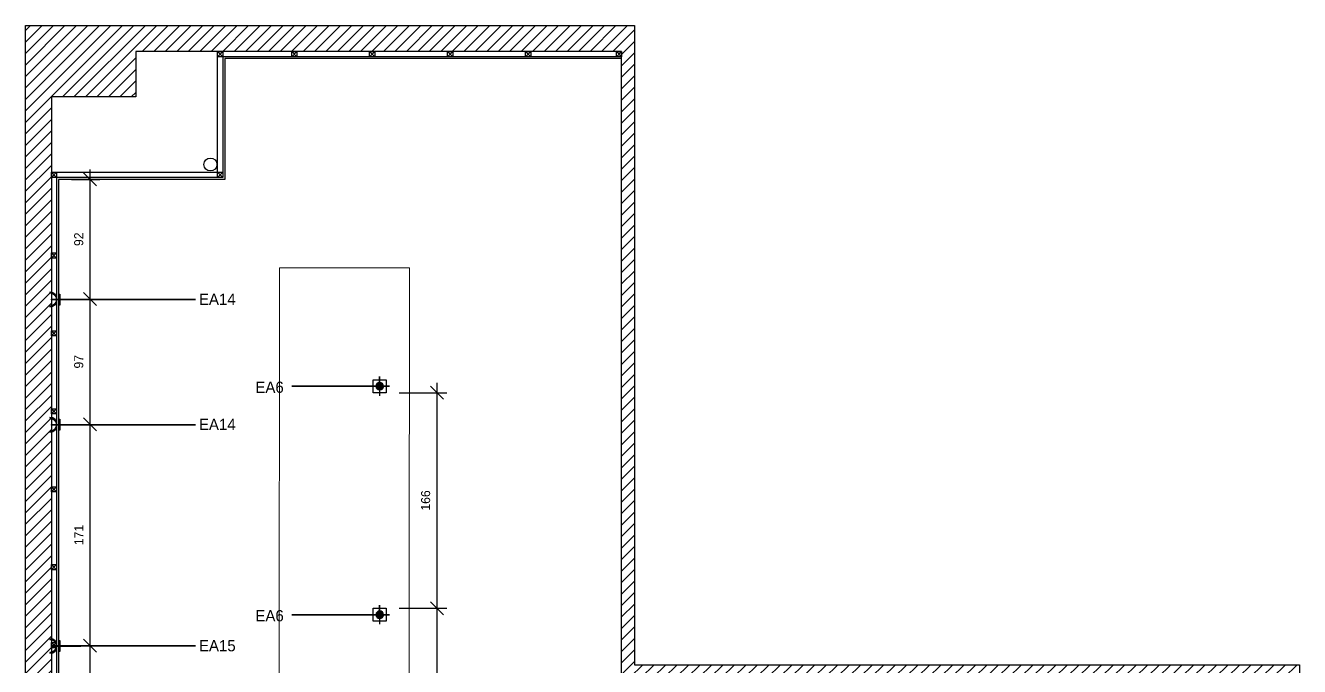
# Model space of a CAD drawing. Header units: centimetres. Extents: x 137745 to 146279, y 33619 to 36807.
# Drawn here: x 141575 to 142556, y 35593 to 36086 of the extents above; entities that cross this region are included whole.
import ezdxf
from ezdxf.enums import TextEntityAlignment as Align

# ---------------------------------------------------------------- set-up
doc = ezdxf.new("R2010")
doc.units = ezdxf.units.CM
doc.header["$LTSCALE"] = 10
doc.header["$MEASUREMENT"] = 0
doc.header["$PDMODE"] = 3
doc.header["$PDSIZE"] = 20
for name, color, linetype in [('-DWG_ANA', 7, 'Continuous'), ('ELEKTRİK', 10, 'Continuous'), ('LP-DIMENSION_INT_100', 51, 'Continuous')]:
    doc.layers.add(name, color=color, linetype=linetype)
doc.layers.add('ARK_AHŞAP', color=45, linetype='Continuous', lineweight=15)
doc.layers.add('ELK', color=1, linetype='Continuous', lineweight=35)
doc.styles.add('TAKSİM', font='GOTHIC.TTF', dxfattribs={"height": 7})
doc.dimstyles.new('AR_DIM_100', dxfattribs={"dimtxt": 7, "dimasz": 10, "dimexe": 7.5, "dimexo": 10, "dimgap": 5, "dimtad": 1, "dimtoh": 1, "dimdec": 0, "dimrnd": 0.5, "dimzin": 12, "dimdsep": 46, "dimtxsty": 'TAKSİM', "dimblk": 'OBLIQUE', "dimcen": 0.09, "dimdle": 7.5, "dimclrd": 256, "dimclre": 256, "dimclrt": 7, "dimadec": 0, "dimazin": 0, "dimtfac": 1, "dimtdec": 0, "dimtix": 1, "dimtofl": 0, "dimtmove": 0, "dimatfit": 3, "dimldrblk": 'DOT', "dimfxl": 100, "dimfxlon": 1, "dimtolj": 1, "dimtzin": 0, "dimlwd": -1, "dimlwe": -1, "dimarcsym": 0})

# ---------------------------------------------------------------- blocks, each defined once
blk = doc.blocks.new('A$C611F6802')
at = {"layer": '-DWG_ANA'}
h = blk.add_hatch(dxfattribs=at)
h.set_pattern_fill('ANSI31', color=1, style=0)
h.set_pattern_definition([(45, (-55670.14020227872, -22065.11067284289), (-0.08838834764831843, 0.08838834764831845), [])])
h.paths.add_polyline_path([(4.423971784401617, 7.700424825947266, 1), (10.13888412773802, 7.700424825947266, 1)])
at = {"layer": '-DWG_ANA', "color": 1}
for p, q in [((7.28142795606982, 7.700424825947266), (7.28142795606982, 15.25836134111159)), ((7.28142795606982, 15.25836134111159), (7.28142795606982, 0)), ((7.28142795606982, 7.629180670555797), (0, 7.629180670555797)), ((7.28142795606982, 7.629180670555797), (14.67722620816494, 7.629180670555797)), ((14.67722620816494, 7.629180670555797), (7.28142795606982, 7.629180670555797))]:
    blk.add_line(p, q, dxfattribs=at)
blk.add_lwpolyline([(2.28142795606982, 2.700424825947266), (12.28142795606982, 2.700424825947266), (12.28142795606982, 12.70042482594727), (2.28142795606982, 12.70042482594727)], close=True, dxfattribs=at)
blk.add_circle((7.28142795606982, 7.700424825947266), 2.857456171668203, dxfattribs=at)
blk = doc.blocks.new('A$C50025146')
at = {"layer": 'ELEKTRİK'}
for points in [[(16.0258407970905, 9.846670621633166), (16.5885051934838, 9.846670621633166), (16.5885051934838, 1.406704675742731), (16.0258407970905, 1.406704675742731)], [(6.940050297998823e-05, 5.345355450490388), (6.940050297998823e-05, 5.908019846885509), (22.50664525620232, 5.908019846885509), (22.50664525620232, 5.345355450490388)]]:
    blk.add_hatch(color=256, dxfattribs=at).paths.add_polyline_path(points)
h = blk.add_hatch(color=256, dxfattribs=at)
edge = h.paths.add_edge_path()
edge.add_line((23.70435837441619, 11.25333161261187), (23.70435837441619, 10.69066721622039))
edge.add_ellipse((23.70435837441619, 5.626687648689767), major_axis=(3.580774291992597, -3.580774291992606), ratio=0.9999999999999413, start_angle=134.9999999999983, end_angle=314.9999999999983)
edge.add_line((23.70435837441619, 0.5627080811555061), (23.70435837441619, 4.368476402305532e-05))
edge.add_ellipse((23.70435837441619, 5.626687648689767), major_axis=(3.978638102213783, 3.978638102213774), ratio=0.9999999999999128, start_angle=45.0000000000025, end_angle=225.0000000000025, ccw=False)
for points, elevation in [([(16.0258407970905, 1.406704675742731), (16.0258407970905, 9.846670621633166), (16.5885051934838, 9.846670621633166), (16.5885051934838, 1.406704675742731)], 4.791194770819646e-08), ([(6.940050297998823e-05, 5.908019846885509), (22.50664525620232, 5.908019846885509), (22.50664525620232, 5.345355450490388), (6.940050297998823e-05, 5.345355450490388)], 4.794507297291503e-08)]:
    blk.add_lwpolyline(points, close=True, dxfattribs=dict(at, elevation=elevation))
at = {"layer": 'ELEKTRİK', "elevation": 4.798666618537076e-08}
blk.add_lwpolyline([(23.70435837441437, 4.368476402305532e-05), (23.70435837441619, 0.5627080811555061, -0.9999999999999944), (23.70435837441619, 10.69066721622039), (23.70435837441619, 11.25333161261187, 0.9999999999999944)], format="xyb", close=True, dxfattribs=at)
blk = doc.blocks.new('_Oblique')
at = {"color": 0, "linetype": 'ByBlock', "lineweight": -2}
blk.add_line((-0.5, -0.5), (0.5, 0.5), dxfattribs=at)
blk = doc.blocks.new('*D37')
at = {"transparency": 16777216}
for p, q in [((141624.7368309206, 35500.14590752311), (141624.7368309206, 35616.30616470556)), ((141624.7368309206, 35608.80616470556), (141632.2368309206, 35608.80616470556)), ((141624.7368309206, 35507.64590752311), (141632.2368309206, 35507.64590752311))]:
    blk.add_line(p, q, dxfattribs=at)
at = {"layer": 'Defpoints', "color": 0, "transparency": 16777216}
for p in [(141617.5215959932, 35608.80616470556), (141624.7368309206, 35608.80616470556), (141617.5215959932, 35507.64590752311)]:
    blk.add_point(p, dxfattribs=at)
at = {"transparency": 16777216, "xscale": 10, "yscale": 10, "zscale": 10}
for p, rotation in [((141624.7368309206, 35608.80616470556), 90), ((141624.7368309206, 35507.64590752311), 270)]:
    blk.add_blockref('_Oblique', p, dxfattribs=dict(at, rotation=rotation))
at = {"color": 7, "transparency": 16777216, "insert": (141616.0607602203, 35558.22603611429), "char_height": 7, "attachment_point": 5, "rotation": 90, "style": 'TAKSİM'}
blk.add_mtext('\\A1;101', dxfattribs=at)
blk = doc.blocks.new('_Dot')
at = {"color": 0, "linetype": 'ByBlock', "lineweight": -2}
blk.add_line((-0.5, 0), (-1, 0), dxfattribs=at)
at = {"color": 0, "linetype": 'ByBlock', "const_width": 0.5}
blk.add_lwpolyline([(-0.25, 0, 1), (0.25, 0, 1)], format="xyb", close=True, dxfattribs=at)
blk = doc.blocks.new('*D38')
at = {"transparency": 16777216}
for p, q in [((141624.7368309207, 35601.30616470556), (141624.7368309207, 35786.61397317535)), ((141624.7368309207, 35779.11397317535), (141632.2368309207, 35779.11397317535)), ((141624.7368309207, 35608.80616470556), (141632.2368309207, 35608.80616470556))]:
    blk.add_line(p, q, dxfattribs=at)
at = {"layer": 'Defpoints', "color": 0, "transparency": 16777216}
for p in [(141617.5215959932, 35779.11397317535), (141624.7368309207, 35779.11397317535), (141617.5215959932, 35608.80616470556)]:
    blk.add_point(p, dxfattribs=at)
at = {"transparency": 16777216, "xscale": 10, "yscale": 10, "zscale": 10}
for p, rotation in [((141624.7368309207, 35779.11397317535), 90), ((141624.7368309207, 35608.80616470556), 270)]:
    blk.add_blockref('_Oblique', p, dxfattribs=dict(at, rotation=rotation))
at = {"color": 7, "transparency": 16777216, "insert": (141616.1487955705, 35693.96006894041), "char_height": 7, "attachment_point": 5, "rotation": 90, "style": 'TAKSİM'}
blk.add_mtext('\\A1;171', dxfattribs=at)
blk = doc.blocks.new('*D39')
at = {"transparency": 16777216}
for p, q in [((141624.7368309208, 35771.61397317535), (141624.7368309208, 35882.99113096538)), ((141624.7368309208, 35875.49113096538), (141632.2368309208, 35875.49113096538)), ((141624.7368309208, 35779.11397317535), (141632.2368309208, 35779.11397317535))]:
    blk.add_line(p, q, dxfattribs=at)
at = {"layer": 'Defpoints', "color": 0, "transparency": 16777216}
for p in [(141617.5215959932, 35875.49113096538), (141624.7368309208, 35875.49113096538), (141617.5215959932, 35779.11397317535)]:
    blk.add_point(p, dxfattribs=at)
at = {"transparency": 16777216, "xscale": 10, "yscale": 10, "zscale": 10}
for p, rotation in [((141624.7368309208, 35875.49113096538), 90), ((141624.7368309208, 35779.11397317535), 270)]:
    blk.add_blockref('_Oblique', p, dxfattribs=dict(at, rotation=rotation))
at = {"color": 7, "transparency": 16777216, "insert": (141616.0607602206, 35827.30255207032), "char_height": 7, "attachment_point": 5, "rotation": 90, "style": 'TAKSİM'}
blk.add_mtext('\\A1;97', dxfattribs=at)
blk = doc.blocks.new('*D40')
at = {"transparency": 16777216}
for p, q in [((141624.736830921, 35867.99113096538), (141624.736830921, 35975.19688731989)), ((141610.5150201375, 35967.69688731989), (141632.236830921, 35967.69688731989)), ((141624.736830921, 35875.49113096538), (141632.236830921, 35875.49113096538))]:
    blk.add_line(p, q, dxfattribs=at)
at = {"layer": 'Defpoints', "color": 0, "transparency": 16777216}
for p in [(141600.5150201375, 35967.69688731989), (141624.736830921, 35967.69688731989), (141617.5215959932, 35875.49113096538)]:
    blk.add_point(p, dxfattribs=at)
at = {"transparency": 16777216, "xscale": 10, "yscale": 10, "zscale": 10}
for p, rotation in [((141624.736830921, 35967.69688731989), 90), ((141624.736830921, 35875.49113096538), 270)]:
    blk.add_blockref('_Oblique', p, dxfattribs=dict(at, rotation=rotation))
at = {"color": 7, "transparency": 16777216, "insert": (141616.0607602207, 35921.59400914259), "char_height": 7, "attachment_point": 5, "rotation": 90, "style": 'TAKSİM'}
blk.add_mtext('\\A1;92', dxfattribs=at)
blk = doc.blocks.new('*D41')
at = {"layer": 'Defpoints', "color": 0, "transparency": 16777216}
for p in [(141852.7886118932, 35803.46305906985), (141852.7886118932, 35637.57837163618), (141891.8292795696, 35637.57837163618)]:
    blk.add_point(p, dxfattribs=at)
at = {"layer": 'LP-DIMENSION_INT_100', "transparency": 16777216}
for p, q in [((141891.8292795696, 35810.96305906985), (141891.8292795696, 35630.07837163618)), ((141862.7886118932, 35803.46305906985), (141899.3292795696, 35803.46305906985)), ((141862.7886118932, 35637.57837163618), (141899.3292795696, 35637.57837163618))]:
    blk.add_line(p, q, dxfattribs=at)
at = {"layer": 'LP-DIMENSION_INT_100', "transparency": 16777216, "xscale": 10, "yscale": 10, "zscale": 10}
for p, rotation in [((141891.8292795696, 35803.46305906985), 90), ((141891.8292795696, 35637.57837163618), 270)]:
    blk.add_blockref('_Oblique', p, dxfattribs=dict(at, rotation=rotation))
at = {"layer": 'LP-DIMENSION_INT_100', "color": 7, "transparency": 16777216, "insert": (141883.1532088693, 35720.52071535297), "char_height": 7, "attachment_point": 5, "rotation": 90, "style": 'TAKSİM'}
blk.add_mtext('\\A1;166', dxfattribs=at)
blk = doc.blocks.new('*D42')
at = {"layer": 'Defpoints', "color": 0, "transparency": 16777216}
for p in [(141852.7886118932, 35637.57837163618), (141870.2885191411, 35515.23158882799), (141891.8063482997, 35515.23158882799)]:
    blk.add_point(p, dxfattribs=at)
at = {"layer": 'LP-DIMENSION_INT_100', "transparency": 16777216}
for p, q in [((141891.8063482997, 35645.07837163618), (141891.8063482997, 35507.73158882799)), ((141862.7886118932, 35637.57837163618), (141899.3063482997, 35637.57837163618)), ((141880.2885191411, 35515.23158882799), (141899.3063482997, 35515.23158882799))]:
    blk.add_line(p, q, dxfattribs=at)
at = {"layer": 'LP-DIMENSION_INT_100', "transparency": 16777216, "xscale": 10, "yscale": 10, "zscale": 10}
for p, rotation in [((141891.8063482997, 35637.57837163618), 90), ((141891.8063482997, 35515.23158882799), 270)]:
    blk.add_blockref('_Oblique', p, dxfattribs=dict(at, rotation=rotation))
at = {"layer": 'LP-DIMENSION_INT_100', "color": 7, "transparency": 16777216, "insert": (141883.1302775994, 35576.40498023204), "char_height": 7, "attachment_point": 5, "rotation": 90, "style": 'TAKSİM'}
blk.add_mtext('\\A1;123', dxfattribs=at)
blk = doc.blocks.new('LL')
at = {"layer": 'LP-DIMENSION_INT_100'}
h = blk.add_hatch(dxfattribs=at)
h.set_pattern_fill('ANSI31', color=253, scale=50)
h.set_pattern_definition([(45, (169.2249926319346, 0), (-4.419417382415921, 4.419417382415922), [])])
h.paths.add_polyline_path([(138923.8230710727, 35193.14026934799), (138838.8230710727, 35193.14026934799), (138838.8230710727, 36086.14026934799), (139307.8230710727, 36086.14026934799), (139307.8230710727, 35594.14026934799), (139819.8230710727, 35594.14026934799), (139819.8230710727, 35584.14026934799), (139297.8230710727, 35584.14026934799), (139297.8230710727, 36066.14026934799), (138923.8230710727, 36066.14026934799), (138923.8230710727, 36031.14026934799), (138858.8230710727, 36031.14026934799), (138858.8230710727, 35273.14026934799), (138923.8230710727, 35273.14026934799)])
at = {"layer": 'LP-DIMENSION_INT_100', "color": 253}
for p, q in [((138986.7948310573, 35973.19688731988), (138986.7948310573, 36062.14026934799)), ((138862.8230710727, 35973.19688731988), (138986.7948310573, 35973.19688731988))]:
    blk.add_line(p, q, dxfattribs=at)
at = {"layer": 'LP-DIMENSION_INT_100', "color": 2}
blk.add_lwpolyline([(138923.8230710727, 35193.14026934799), (138838.8230710727, 35193.14026934799), (138838.8230710727, 36086.14026934799), (139307.8230710727, 36086.14026934799), (139307.8230710727, 35594.14026934799), (139819.8230710727, 35594.14026934799), (139819.8230710727, 35584.14026934799), (139297.8230710727, 35584.14026934799), (139297.8230710727, 36066.14026934799), (138923.8230710727, 36066.14026934799), (138923.8230710727, 36031.14026934799), (138858.8230710727, 36031.14026934799), (138858.8230710727, 35273.14026934799), (138923.8230710727, 35273.14026934799)], close=True, dxfattribs=at)
at = {"layer": 'LP-DIMENSION_INT_100', "color": 43}
for points in [[(139297.8230710727, 36062.14026934799), (138990.7948310573, 36062.14026934799), (138990.7948310573, 35969.19688731988), (138862.8230710727, 35969.19688731988), (138862.8230710727, 35277.14026934799), (138937.8230932179, 35277.13040031371), (138937.8230932179, 35189.13040031371), (138858.8230710727, 35189.14026934799)], [(139297.8230710727, 36060.64026934799), (138992.2948310573, 36060.64026934799), (138992.2948310573, 35967.69688731988), (138864.3230710727, 35967.69688731988), (138864.3230710727, 35278.64026934799), (138939.3230932179, 35278.63040031371), (138939.3230932179, 35187.63040031371), (138858.8230710727, 35187.64026934799)]]:
    blk.add_lwpolyline(points, dxfattribs=at)
at = {"layer": 'LP-DIMENSION_INT_100', "color": 253}
for points in [[(138986.7948310573, 36066.14026934799), (138990.7948310573, 36066.14026934799), (138990.7948310573, 36062.14026934799), (138986.7948310573, 36062.14026934799)], [(139043.8230710727, 36066.14026934799), (139047.8230710727, 36066.14026934799), (139047.8230710727, 36062.14026934799), (139043.8230710727, 36062.14026934799)], [(139103.8230710727, 36066.14026934799), (139107.8230710727, 36066.14026934799), (139107.8230710727, 36062.14026934799), (139103.8230710727, 36062.14026934799)], [(139163.8230710727, 36066.14026934799), (139167.8230710727, 36066.14026934799), (139167.8230710727, 36062.14026934799), (139163.8230710727, 36062.14026934799)], [(139223.8230710727, 36066.14026934799), (139227.8230710727, 36066.14026934799), (139227.8230710727, 36062.14026934799), (139223.8230710727, 36062.14026934799)], [(139293.8230710727, 36066.14026934799), (139297.8230710727, 36066.14026934799), (139297.8230710727, 36062.14026934799), (139293.8230710727, 36062.14026934799)], [(138858.8230710727, 35973.19688731988), (138862.8230710727, 35973.19688731988), (138862.8230710727, 35969.19688731988), (138858.8230710727, 35969.19688731988)], [(138986.7948310573, 35973.19688731988), (138990.7948310573, 35973.19688731988), (138990.7948310573, 35969.19688731988), (138986.7948310573, 35969.19688731988)], [(138858.8230710727, 35911.14026934799), (138862.8230710727, 35911.14026934799), (138862.8230710727, 35907.14026934799), (138858.8230710727, 35907.14026934799)], [(138858.8230710727, 35851.14026934799), (138862.8230710727, 35851.14026934799), (138862.8230710727, 35847.14026934799), (138858.8230710727, 35847.14026934799)], [(138858.8230710727, 35791.14026934799), (138862.8230710727, 35791.14026934799), (138862.8230710727, 35787.14026934799), (138858.8230710727, 35787.14026934799)], [(138858.8230710727, 35731.14026934799), (138862.8230710727, 35731.14026934799), (138862.8230710727, 35727.14026934799), (138858.8230710727, 35727.14026934799)], [(138858.8230710727, 35671.14026934799), (138862.8230710727, 35671.14026934799), (138862.8230710727, 35667.14026934799), (138858.8230710727, 35667.14026934799)], [(138858.8230710727, 35611.14026934799), (138862.8230710727, 35611.14026934799), (138862.8230710727, 35607.14026934799), (138858.8230710727, 35607.14026934799)]]:
    blk.add_lwpolyline(points, close=True, dxfattribs=at)
for points in [[(138986.7948310573, 36066.14026934799), (138990.7948310573, 36062.14026934799)], [(138990.7948310573, 36066.14026934799), (138986.7948310573, 36062.14026934799)], [(139043.8230710727, 36066.14026934799), (139047.8230710727, 36062.14026934799)], [(139047.8230710727, 36066.14026934799), (139043.8230710727, 36062.14026934799)], [(139103.8230710727, 36066.14026934799), (139107.8230710727, 36062.14026934799)], [(139107.8230710727, 36066.14026934799), (139103.8230710727, 36062.14026934799)], [(139163.8230710727, 36066.14026934799), (139167.8230710727, 36062.14026934799)], [(139167.8230710727, 36066.14026934799), (139163.8230710727, 36062.14026934799)], [(139223.8230710727, 36066.14026934799), (139227.8230710727, 36062.14026934799)], [(139227.8230710727, 36066.14026934799), (139223.8230710727, 36062.14026934799)], [(139293.8230710727, 36066.14026934799), (139297.8230710727, 36062.14026934799)], [(139297.8230710727, 36066.14026934799), (139293.8230710727, 36062.14026934799)], [(138858.8230710727, 35973.19688731988), (138862.8230710727, 35969.19688731988)], [(138862.8230710727, 35973.19688731988), (138858.8230710727, 35969.19688731988)], [(138986.7948310573, 35973.19688731988), (138990.7948310573, 35969.19688731988)], [(138990.7948310573, 35973.19688731988), (138986.7948310573, 35969.19688731988)], [(138858.8230710727, 35911.14026934799), (138862.8230710727, 35907.14026934799)], [(138862.8230710727, 35911.14026934799), (138858.8230710727, 35907.14026934799)], [(138858.8230710727, 35851.14026934799), (138862.8230710727, 35847.14026934799)], [(138862.8230710727, 35851.14026934799), (138858.8230710727, 35847.14026934799)], [(138858.8230710727, 35791.14026934799), (138862.8230710727, 35787.14026934799)], [(138862.8230710727, 35791.14026934799), (138858.8230710727, 35787.14026934799)], [(138858.8230710727, 35731.14026934799), (138862.8230710727, 35727.14026934799)], [(138862.8230710727, 35731.14026934799), (138858.8230710727, 35727.14026934799)], [(138858.8230710727, 35671.14026934799), (138862.8230710727, 35667.14026934799)], [(138862.8230710727, 35671.14026934799), (138858.8230710727, 35667.14026934799)], [(138858.8230710727, 35611.14026934799), (138862.8230710727, 35607.14026934799)], [(138862.8230710727, 35611.14026934799), (138858.8230710727, 35607.14026934799)]]:
    blk.add_lwpolyline(points, dxfattribs=at)

msp = doc.modelspace()

# ---------------------------------------------------------------- linework, layer by layer
msp.add_circle((141717.4477663217, 35979.14026934799), 5)
at = {"layer": 'ARK_AHŞAP'}
msp.add_lwpolyline([(141769.9695257921, 35130.97716694223), (141869.9694770934, 35130.87847686606), (141870.6075611888, 35899.5847007899), (141770.6076098875, 35899.68339086608), (141770.0799448192, 35242.86174299966), (141770.0799448192, 35242.86174299966)], close=True, dxfattribs=at)
at = {"layer": 'ELK', "color": 1}
for p, q in [((141706.0200160214, 35875.20979876714), (141617.5215959931, 35875.20979876717)), ((141780.1975244025, 35808.46305906984), (141847.7886118931, 35808.46305906984)), ((141706.0200160214, 35778.8326409771), (141617.5215959931, 35778.83264097713)), ((141780.1975244025, 35632.57837163616), (141847.7886118931, 35632.57837163616)), ((141706.0200160214, 35608.52483250731), (141617.5215959931, 35608.52483250734))]:
    msp.add_line(p, q, dxfattribs=at)

# ---------------------------------------------------------------- block references
at = {"layer": '-DWG_ANA', "color": 0, "xscale": -1, "rotation": 270}
for p in [(141840.0881870672, 35801.18163111377), (141840.0881870672, 35625.29694368009)]:
    msp.add_blockref('A$C611F6802', p, dxfattribs=at)
at = {"layer": 'ELEKTRİK', "rotation": 180}
for p in [(141617.5216653936, 35880.83648641586, -4.794507297291503e-08), (141617.5216653936, 35784.45932862582, -4.794507297291503e-08), (141617.5216653936, 35614.15152015603, -4.794507297291503e-08)]:
    msp.add_blockref('A$C50025146', p, dxfattribs=at)
at = {"layer": 'LP-DIMENSION_INT_100', "color": 2}
msp.add_blockref('LL', (2736.191949064756, 0), dxfattribs=at)

# ---------------------------------------------------------------- texts
at = {"layer": 'ELK', "color": 1, "style": 'TAKSİM'}
for s, p in [('EA14', (141722.7155232714, 35871.11636503267)), ('EA14', (141722.7155232714, 35774.73920724264)), ('EA15', (141722.7155232714, 35604.43139877285))]:
    msp.add_text(s, height=8.64, dxfattribs=at).set_placement(p, align=Align.CENTER)
for p in [(141752.0440324768, 35803.37926982758), (141752.0440324768, 35627.49458239391)]:
    msp.add_text('EA6', height=8.64, dxfattribs=at).set_placement(p)

# ---------------------------------------------------------------- dimensions: what is measured, and where the dimension line sits
at = {"color": 2}
for base, p1, p2, picture, middle in [((141624.736830921, 35967.69688731989), (141617.5215959931, 35875.49113096537), (141600.5150201374, 35967.69688731988), '*D40', (141616.0607602207, 35921.59400914259)), ((141624.7368309208, 35875.49113096538), (141617.5215959931, 35779.11397317534), (141617.5215959931, 35875.49113096537), '*D39', (141616.0607602206, 35827.30255207032)), ((141624.7368309207, 35779.11397317535), (141617.5215959931, 35608.80616470554), (141617.5215959931, 35779.11397317534), '*D38', (141616.1487955705, 35693.96006894041)), ((141624.7368309206, 35608.80616470556), (141617.5215959931, 35507.6459075231), (141617.5215959931, 35608.80616470554), '*D37', (141616.0607602203, 35558.22603611429))]:
    dim = msp.add_linear_dim(base=base, p1=p1, p2=p2, angle=90, dimstyle='AR_DIM_100', override={"dimtmove": 1}, dxfattribs=at)
    dim.commit()
    dim.dimension.update_dxf_attribs({"geometry": picture, "text_midpoint": middle})
at = {"layer": 'LP-DIMENSION_INT_100', "color": 2}
dim = msp.add_linear_dim(base=(141891.8292795696, 35637.57837163618), p1=(141852.7886118931, 35803.46305906984), p2=(141852.7886118931, 35637.57837163616), angle=90, dimstyle='AR_DIM_100', dxfattribs=at)
dim.commit()
dim.dimension.update_dxf_attribs({"geometry": '*D41', "text_midpoint": (141883.1532088693, 35720.52071535297)})
dim = msp.add_linear_dim(base=(141891.8063482997, 35515.23158882799), p1=(141852.7886118931, 35637.57837163616), p2=(141870.2885191411, 35515.23158882798), angle=90, dimstyle='AR_DIM_100', override={"dimtmove": 1}, dxfattribs=at)
dim.commit()
dim.dimension.update_dxf_attribs({"geometry": '*D42', "text_midpoint": (141883.1302775994, 35576.40498023204)})

doc.saveas('drawing.dxf')
